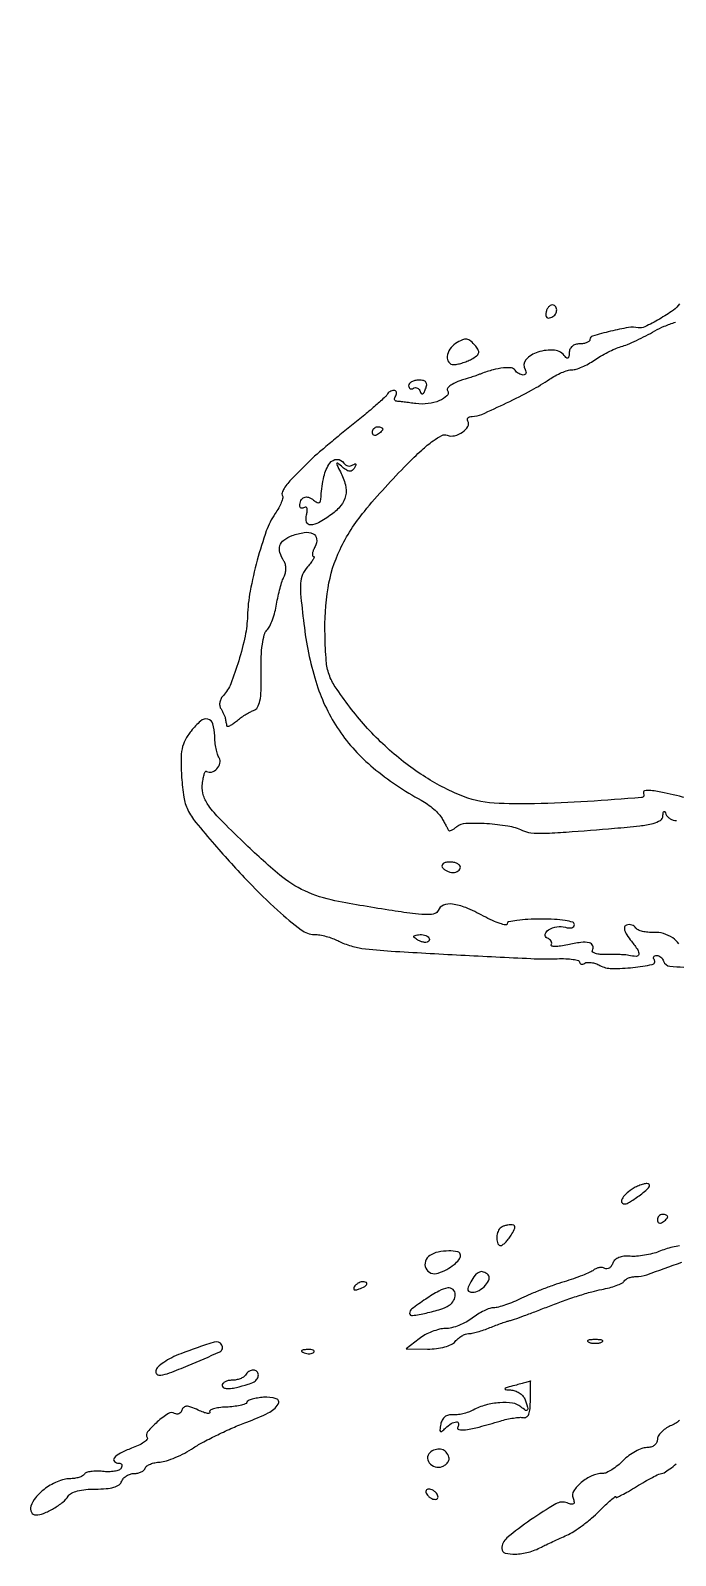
# Model space of a CAD drawing. Extents: x 0 to 4160, y 0 to 3120.
# Drawn here: x 1563 to 1687.5, y 1501.2 to 1795.5 of the extents above; entities that cross this region are included whole.
import ezdxf

# ---------------------------------------------------------------- set-up
doc = ezdxf.new("R2010")
doc.units = 0

msp = doc.modelspace()

# ---------------------------------------------------------------- linework, layer by layer
for points in [[(4159.499279, 606.274193, 0.000001), (4159.667734, 974.478125, 0.000057)], [(757.647081, 3119.740147, 0.000002), (520.492565, 3119.487217, 0.4139)], [(1964.75, 0.149832, 0.000016), (2717.930904, 0.232101, 0.000028), (3351.473438, 0.357111)], [(1688.29969, 1742.75, -0.100332), (1687.08569, 1741.495847, -0.019256), (1684.394816, 1739.796916, -0.016084), (1681.589644, 1738.29167, -0.167477), (1680.311183, 1738.126535, 0.093711), (1678.429305, 1738.157667, 0.016803), (1674.976908, 1737.443667, 0.010159), (1671.492219, 1736.524655, 0.334895), (1671, 1735.872192, -0.212727), (1670.851353, 1735.538618, -0.080461), (1670.4125, 1735.256206, -0.061224), (1669.765721, 1735.063948, -0.041684), (1669, 1735, 0.072179), (1668.173224, 1734.880023, 0.107116), (1667.533783, 1734.529336, 0.116288), (1667.131278, 1733.970519, 0.096277), (1666.984687, 1733.25, -0.034189), (1666.934612, 1732.601816, -0.168834), (1666.767986, 1732.28173, -0.346272), (1666.527562, 1732.260126, -0.095229), (1666.234687, 1732.5424, 0.218243), (1664.136763, 1733.763466, 0.102555), (1660.947578, 1733.420789, 0.132654), (1658.641068, 1731.925397, 0.332888), (1658.472927, 1730.043805, -0.072743), (1658.645704, 1729.644471, -0.148797), (1658.634784, 1729.306618, -0.188581), (1658.446625, 1729.083464, -0.125018), (1658.118034, 1729, -0.078396), (1657.694036, 1729.06689, -0.053368), (1657.24728, 1729.266173, -0.052714), (1656.846314, 1729.559471, -0.070202), (1656.558021, 1729.90612, 0.232713), (1655.826606, 1730.364615, 0.050731), (1654.295205, 1730.366566, 0.041386), (1652.292397, 1729.996264, 0.025091), (1650, 1729.247454, -0.002942), (1649.389057, 1729.017486, -0.003224), (1648.79375, 1728.801747, -0.003013), (1648.282387, 1728.623614, -0.016124), (1648, 1728.53721, 0.017944), (1645.855737, 1727.87257, 0.045507), (1644.372897, 1727.197157, 0.078264), (1643.567214, 1726.55284, 0.335165), (1643.513487, 1725.978177, -0.350328), (1643.393078, 1724.982593, -0.097366), (1641.984947, 1724.055224, -0.066565), (1639.756126, 1723.47344, -0.063138), (1637.411114, 1723.482142, 0.001128), (1636.237245, 1723.632703, 0.001302), (1635.117491, 1723.770797, 0.001164), (1634.1682, 1723.88312, 0.007622), (1633.690983, 1723.9311, -0.158174), (1633.434624, 1724.039097, -0.172051), (1633.301162, 1724.273511, -0.120747), (1633.322699, 1724.612089, -0.062511), (1633.5, 1725, 0.074422), (1633.663978, 1725.382495, 0.151112), (1633.649879, 1725.70625, 0.187673), (1633.464174, 1725.920347, 0.121914), (1633.14235, 1726, 0.070392), (1632.744436, 1725.943701, 0.060586), (1632.355357, 1725.778224, 0.063118), (1632.033287, 1725.533782, 0.09522), (1631.833333, 1725.245018, -0.106073), (1631.494908, 1724.778048, -0.003195), (1629.688542, 1723.174718, -0.006203), (1627.514782, 1721.317145, -0.004231), (1625, 1719.257374, 0.002266), (1622.420268, 1717.161285, 0.002831), (1620.045238, 1715.190989, 0.002289), (1618.069365, 1713.517379, 0.02179), (1617.260386, 1712.762355, -0.002028), (1616.619647, 1712.115133, -0.000649), (1615.662092, 1711.158191, -0.000647), (1614.593104, 1710.09541, -0.000723), (1613.560119, 1709.074038, 0.025893), (1612.655042, 1708.084251, 0.037542), (1611.973125, 1707.116636, 0.041927), (1611.569575, 1706.291875, 0.235413), (1611.612968, 1705.817213, -0.196897), (1611.694749, 1705.325336, -0.035986), (1611.420058, 1704.424609, -0.033882), (1610.921854, 1703.354397, -0.025053), (1610.235166, 1702.243176, 0.066501), (1608.533801, 1698.900505, 0.018424), (1606.783722, 1693.266077, 0.019332), (1605.41046, 1687.284004, 0.039519), (1604.891786, 1682.5, -0.044243), (1604.434775, 1678.626048, -0.02215), (1603.212896, 1673.843758, -0.020149), (1601.673155, 1669.416992, -0.096177), (1600.242655, 1667.16938, 0.068988), (1599.816334, 1666.573224, 0.069877), (1599.570562, 1665.886125, 0.076337), (1599.535957, 1665.21619, 0.116977), (1599.725496, 1664.66938, -0.017903), (1600.020568, 1664.166652, -0.015819), (1600.292077, 1663.623193, -0.016091), (1600.505463, 1663.117796, -0.045627), (1600.609687, 1662.75, 0.000257), (1600.672502, 1662.415192, 0.000166), (1600.745502, 1662.02791, 0.000167), (1600.817064, 1661.64964, 0.000317), (1600.875, 1661.345012, 0.389609), (1601.056566, 1661.210058, 0.080395), (1601.477344, 1661.32393, 0.047461), (1602.069458, 1661.662629, 0.023797), (1602.75, 1662.193013, -0.022127), (1603.53477, 1662.80885, -0.01672), (1604.446597, 1663.416311, -0.016992), (1605.343161, 1663.929965, -0.037138), (1606.068204, 1664.246854, 0.177562), (1606.833042, 1664.877151, 0.084281), (1607.291489, 1666.088093, 0.043083), (1607.512441, 1668.132929, 0.009608), (1607.520552, 1671.648853, -0.013867), (1607.552656, 1674.614961, -0.025257), (1607.768075, 1677.027422, -0.029075), (1608.132489, 1678.846672, -0.130791), (1608.663066, 1679.782146, 0.080356), (1609.187814, 1680.52395, 0.025136), (1609.726252, 1681.779781, 0.024395), (1610.195402, 1683.264787, 0.024708), (1610.515351, 1684.782146, -0.013884), (1610.805415, 1686.322117, -0.013081), (1611.185547, 1687.874789, -0.013166), (1611.594434, 1689.232147, -0.043504), (1611.962859, 1690.089477, 0.069862), (1612.228176, 1690.808866, 0.056796), (1612.310577, 1691.62712, 0.057827), (1612.207185, 1692.426474, 0.080222), (1611.923538, 1693.089477, -0.065329), (1611.161306, 1694.734592, -0.15437), (1611.165197, 1696.070962, -0.157329), (1611.93449, 1697.145508, -0.068618), (1613.491316, 1697.996698, -0.053985), (1615.853736, 1698.613672, -0.147928), (1617.541984, 1698.365187, -0.263523), (1618.239482, 1697.379037, -0.149006), (1617.946502, 1695.900039, 0.026888), (1617.605333, 1695.170879, 0.053449), (1617.431076, 1694.558136, 0.092724), (1617.43706, 1694.149484, 0.3569), (1617.619804, 1694, -0.483175), (1617.742714, 1693.845052, -0.070491), (1617.574183, 1693.410981, -0.038292), (1617.143902, 1692.765049, -0.017847), (1616.495322, 1691.99483, 0.083449), (1615.53832, 1690.498657, 0.087628), (1615.143983, 1688.797105, 0.038966), (1615.210998, 1686.114071, 0.004719), (1615.87292, 1680.24483, 0.047218), (1618.288868, 1669.240006, 0.071374), (1622.57481, 1660.434483, 0.071551), (1629.154637, 1653.204353, 0.047712), (1638.448451, 1646.92438, -0.030311), (1639.654375, 1646.169179, -0.025234), (1640.839687, 1645.229042, -0.025974), (1641.838697, 1644.254604, -0.060678), (1642.448451, 1643.408943, 0.000355), (1642.867644, 1642.649233, 0.000445), (1643.257446, 1641.945455, 0.000356), (1643.585531, 1641.355341, 0.003497), (1643.725834, 1641.107499, 0.331842), (1643.903187, 1641.030866, 0.051092), (1644.288755, 1641.16511, 0.040252), (1644.782246, 1641.446094, 0.02367), (1645.325034, 1641.854791, -0.167235), (1647.069464, 1642.514033, -0.022331), (1651.060105, 1642.455224, -0.026524), (1655.163631, 1641.991928, -0.071486), (1657.953234, 1641.103907, 0.090494), (1659.573448, 1640.654763, 0.028484), (1662.096639, 1640.571535, 0.013038), (1666.390533, 1640.786638, 0.001605), (1675.75, 1641.530749, 0.006456), (1680.590033, 1641.994176, 0.03505), (1683.182893, 1642.461819, 0.076504), (1684.581679, 1643.05523, 0.246738), (1685.078947, 1643.898021, -0.018075), (1685.135678, 1644.56079, -0.230547), (1685.267611, 1644.764505, -0.423057), (1685.436265, 1644.720084, -0.032332), (1685.662281, 1644.25, 0.093567), (1685.968717, 1643.772042, 0.065525), (1686.466077, 1643.367188, 0.063467), (1687.070147, 1643.093361, 0.074848), (1687.690322, 1643, 0.086522)], [(1690, 1647.27487, 0.005077), (1685.329393, 1648.375854, 0.027193), (1682.750383, 1648.810526, 0.085417), (1681.545917, 1648.740806, 0.513049), (1681.343159, 1648.253774, -0.561618), (1680.930635, 1647.441391, -0.003167), (1670.530829, 1646.700078, -0.009866), (1660.306651, 1646.238697, -0.021819), (1652.5, 1646.38132, -0.084944), (1645.793245, 1647.961422, -0.04663), (1638.344213, 1651.973495, -0.042879), (1631.014588, 1657.815663, -0.04051), (1624.635456, 1664.92711, -0.013075), (1621.84022, 1668.809215, -0.066247), (1620.64533, 1671.187406, -0.064884), (1620.102131, 1673.816984, -0.01224), (1619.858249, 1678.725717, -0.04503), (1620.453626, 1687.895821, -0.073027), (1622.762322, 1695.342611, -0.061073), (1627.452048, 1702.684743, -0.022939), (1635.662661, 1711.744226, -0.01112), (1638.525155, 1714.499979, -0.029323), (1640.727507, 1716.30118, -0.039036), (1642.40658, 1717.328027, -0.212423), (1643.445993, 1717.382351, 0.152101), (1644.865744, 1717.290622, 0.091138), (1646.422966, 1717.984436, 0.109616), (1647.440588, 1719.073459, 0.278571), (1647.429973, 1720.113307, -0.136438), (1647.332282, 1720.450024, -0.190833), (1647.443228, 1720.739534, -0.140663), (1647.76319, 1720.93492, -0.067282), (1648.244639, 1721, 0.10487), (1650.103061, 1721.394118, 0.007531), (1654.911035, 1723.616713, 0.011508), (1659.73309, 1726.072776, 0.027579), (1663.15437, 1728.166862, -0.026436), (1664.294804, 1728.868483, -0.024878), (1665.525827, 1729.461516, -0.025705), (1666.668986, 1729.875938, -0.074233), (1667.5, 1730, 0.075629), (1668.330946, 1730.126411, 0.026054), (1669.474173, 1730.548961, 0.025197), (1670.705191, 1731.153538, 0.02664), (1671.84563, 1731.868804, -0.021418), (1673.044388, 1732.638199, -0.015001), (1674.454654, 1733.404564, -0.015168), (1675.852481, 1734.058271, -0.030297), (1677, 1734.472644, 0.027663), (1678.233531, 1734.910752, 0.009854), (1679.944268, 1735.667116, 0.009743), (1681.792905, 1736.572639, 0.01134), (1683.512402, 1737.506752, -0.030718), (1685.339509, 1738.409505, -0.020787), (1687.517517, 1739.219193, -0.020984)], [(1688.13273, 1619.198909, 0.093229), (1686.971034, 1620.350064, 0.075268), (1685.183336, 1621.201891, 0.086046), (1683.305611, 1621.433533, -0.033019), (1682.185112, 1621.45268, -0.038875), (1681.137809, 1621.622565, -0.042646), (1680.299026, 1621.904035, -0.147156), (1679.865654, 1622.269961, 0.096504), (1679.533912, 1622.612233, 0.075486), (1679.068846, 1622.841446, 0.073693), (1678.545307, 1622.925994, 0.083881), (1678.043898, 1622.847966, 0.242508), (1677.688004, 1622.483293, 0.149809), (1677.688018, 1621.870577, 0.07055), (1678.115158, 1620.959248, 0.021842), (1679.000824, 1619.726081, -0.020026), (1680.220776, 1618.040418, -0.194447), (1680.394466, 1617.193681, -0.373005), (1679.911959, 1616.807488, -0.048734), (1678.5, 1617.001361, 0.042287), (1677.919336, 1617.088716, 0.00762), (1676.826974, 1617.142896, 0.00817), (1675.542198, 1617.165998, 0.007311), (1674.208847, 1617.148686, -0.025588), (1672.984654, 1617.177533, -0.053479), (1672.048225, 1617.349465, -0.100491), (1671.530642, 1617.624706, -0.375066), (1671.475159, 1617.959806, 0.238127), (1671.550927, 1618.838376, 0.246208), (1670.889293, 1619.403014, 0.086772), (1669.23768, 1619.486558, 0.024819), (1666.701852, 1619.045525, -0.016899), (1665.320126, 1618.782613, -0.036691), (1664.244013, 1618.69538, -0.068711), (1663.609108, 1618.778171, -0.500908), (1663.513282, 1619.021491, 0.14968), (1663.60441, 1619.369051, 0.120829), (1663.49681, 1619.741522, 0.097629), (1663.199156, 1620.083399, 0.068768), (1662.756231, 1620.338459, -0.360609), (1662.365492, 1621.064968, -0.212333), (1662.971737, 1621.919225, -0.093143), (1664.626169, 1622.522025, -0.116861), (1666.25, 1622.409784, 0.054941), (1666.919975, 1622.279609, 0.093383), (1667.485938, 1622.338734, 0.134479), (1667.858611, 1622.571174, 0.188633), (1668, 1622.932612, 0.332747), (1667.664364, 1623.381113, 0.030796), (1666.227592, 1623.708947, 0.027693), (1664.17265, 1623.930475, 0.013005), (1661.5, 1624, 0.013306), (1659.008033, 1623.93367, 0.021879), (1656.909375, 1623.729513, 0.017614), (1655.293453, 1623.44222, 0.353631), (1655, 1623.079192, -0.470975), (1654.736154, 1622.861218, -0.032116), (1653.662581, 1623.139983, -0.027751), (1652.194052, 1623.715914, -0.014864), (1650.447085, 1624.579192, 0.023653), (1647.007617, 1626.204276, 0.0673), (1644.45197, 1626.883299, 0.121673), (1642.714147, 1626.679291, 0.214548), (1641.70745, 1625.68001, -0.229129), (1641.05179, 1625.064397, -0.074416), (1639.702317, 1624.85372, -0.033469), (1637.334073, 1624.997419, -0.005682), (1632.850461, 1625.624131, -0.010958), (1621.778842, 1627.549239, -0.059271), (1615.98225, 1629.421881, -0.067526), (1611.128779, 1632.503625, -0.016673), (1604.10739, 1638.83691, -0.006321), (1599.563423, 1643.331215, -0.037905), (1597.415524, 1645.868507, -0.076811), (1596.422991, 1647.806184, -0.099353), (1596.18041, 1649.784592, -0.018879), (1596.312396, 1650.939362, -0.035929), (1596.519402, 1651.85058, -0.050093), (1596.761958, 1652.431859, -0.431352), (1597.005182, 1652.496798, 0.219977), (1597.977477, 1652.379048, 0.126726), (1598.993379, 1653.022561, 0.123373), (1599.589315, 1654.091622, 0.207036), (1599.442901, 1655.092388, -0.06549), (1599.125181, 1655.798569, -0.022336), (1598.849456, 1656.890578, -0.021766), (1598.649407, 1658.137064, -0.023431), (1598.564786, 1659.365893, 0.06197), (1598.222514, 1661.698675, 0.282041), (1597.262582, 1662.595694, 0.233236), (1595.853337, 1662.226009, 0.047057), (1594.01269, 1660.296855, 0.045495), (1592.881508, 1658.558771, 0.071507), (1592.282925, 1656.883951, 0.05188), (1592.075597, 1654.749143, 0.01403), (1592.194353, 1651.348843, 0.022923), (1592.612442, 1647.521533, 0.075205), (1593.373568, 1645.101974, 0.056611), (1594.924769, 1642.671188, 0.009165), (1598.541099, 1638.372734, 0.010325), (1605.106013, 1631.159891, 0.019757), (1610.714569, 1625.697108, 0.019878), (1615.281945, 1621.904606, 0.161588), (1617.815741, 1621.028739, -0.039064), (1618.860116, 1620.933966, -0.022757), (1620.090082, 1620.666541, -0.022656), (1621.30504, 1620.284173, -0.035312), (1622.306284, 1619.836082, 0.028953), (1623.320619, 1619.366573, 0.017064), (1624.57939, 1618.919183, 0.017039), (1625.87169, 1618.556942, 0.02781), (1626.990542, 1618.349164, 0.017066), (1632.607996, 1617.820238, 0.001711), (1646.060254, 1617.061669, 0.001558), (1659.605151, 1616.386693, 0.020098), (1664.668209, 1616.353866, -0.017552), (1666.329452, 1616.351551, -0.028839), (1667.72858, 1616.219424, -0.028763), (1668.766079, 1615.99902, -0.338372), (1669.000933, 1615.690983, 0.153337), (1669.081286, 1615.434095, 0.191807), (1669.287953, 1615.29741, 0.129806), (1669.6042, 1615.314139, 0.060713), (1669.979333, 1615.487227, -0.126826), (1670.492052, 1615.646544, -0.049088), (1671.240825, 1615.609725, -0.044541), (1672.083911, 1615.406753, -0.041554), (1672.898539, 1615.0543, 0.121239), (1675.219616, 1614.461393, 0.027747), (1679.295584, 1614.651813, 0.026063), (1683.031704, 1615.232834, 0.519968), (1683.417946, 1616.132766, -0.089351), (1683.28749, 1616.463851, -0.168149), (1683.326017, 1616.74525, -0.177129), (1683.527119, 1616.932945, -0.100412), (1683.85765, 1617, -0.105094), (1684.259078, 1616.914682, -0.07032), (1684.658498, 1616.664685, -0.066254), (1684.995395, 1616.294849, -0.071311), (1685.213833, 1615.858502, 0.299249), (1686.41044, 1614.915324, 0.014224), (1691.76456, 1614.606972, 0.014542)], [(1688.278641, 1560.963078, 0.016167), (1686.945078, 1560.683974, 0.015916), (1685.552809, 1560.297942, 0.021087), (1684.3151, 1559.853882, -0.033544), (1683.036694, 1559.430832, -0.021999), (1681.518427, 1559.10957, -0.022145), (1680.005162, 1558.926717, -0.039109), (1678.747631, 1558.929497, 0.044332), (1677.551147, 1558.919663, 0.071441), (1676.562734, 1558.678343, 0.088266), (1675.832986, 1558.222677, 0.118078), (1675.392847, 1557.581359, -0.063976), (1675.09263, 1557.024138, -0.094817), (1674.691553, 1556.643114, -0.122068), (1674.256377, 1556.495143, -0.160969), (1673.85141, 1556.591833, 0.110992), (1673.402832, 1556.746735, 0.065608), (1672.833908, 1556.735576, 0.060642), (1672.237407, 1556.56935, 0.062905), (1671.706195, 1556.266217, -0.056105), (1670.971936, 1555.833921, -0.010527), (1669.532445, 1555.227074, -0.011144), (1667.811261, 1554.587803, -0.009994), (1666, 1554.000912, 0.011557), (1664.006983, 1553.34824, 0.00749), (1661.732015, 1552.506021, 0.007531), (1659.533577, 1551.616171, 0.01414), (1657.789838, 1550.820785, -0.015635), (1656.249675, 1550.123813, -0.016304), (1654.690104, 1549.534856, -0.016194), (1653.313126, 1549.114793, -0.066023), (1652.447567, 1549, 0.083755), (1651.647221, 1548.864987, 0.02814), (1650.548005, 1548.4125, 0.027086), (1649.366194, 1547.765449, 0.027865), (1648.272871, 1547, -0.042079), (1647.107732, 1546.232621, -0.03117), (1645.70897, 1545.580968, -0.031814), (1644.300378, 1545.129675, -0.059556), (1643.115141, 1544.977764, 0.058461), (1641.932814, 1544.828848, 0.031726), (1640.533823, 1544.387624, 0.03114), (1639.148761, 1543.750387, 0.04261), (1638, 1543), (1635.5, 1541.044472), (1639.627555, 1541.022236, 0.029376), (1641.388346, 1541.116259, 0.039106), (1642.961301, 1541.419184, 0.044965), (1644.219462, 1541.890311, 0.107893), (1645, 1542.5, -0.046102), (1645.573321, 1543.073935, -0.040854), (1646.264737, 1543.559375, -0.04308), (1646.96487, 1543.892722, -0.089804), (1647.557345, 1544, 0.05368), (1648.245445, 1544.074088, 0.014509), (1649.311202, 1544.338887, 0.014515), (1650.510851, 1544.712051, 0.014584), (1651.6849, 1545.153656, -0.006349), (1652.848596, 1545.61338, -0.006455), (1654.017223, 1546.040793, -0.006299), (1655.042419, 1546.386366, -0.026324), (1655.671604, 1546.553667, 0.033837), (1656.419238, 1546.764529, 0.002678), (1658.358016, 1547.467635, 0.003625), (1660.662365, 1548.336337, 0.002769), (1663.171604, 1549.319105, -0.009485), (1665.870251, 1550.334466, -0.008142), (1668.745841, 1551.30215, -0.008224), (1671.38609, 1552.095451, -0.023228), (1673.261045, 1552.532458, 0.018653), (1674.741266, 1552.863218, 0.023627), (1676.07825, 1553.283234, 0.022698), (1677.139541, 1553.728223, 0.1447), (1677.570062, 1554.113363, -0.109703), (1677.901494, 1554.453724, -0.050373), (1678.453794, 1554.740902, -0.046523), (1679.121534, 1554.937153, -0.047574), (1679.809017, 1555.004603, 0.083422), (1681.954817, 1555.371136, 0.00413), (1688.723623, 1557.795261, 0.007407)], [(1688.265625, 1527.233025, -0.034577), (1687.457269, 1526.679567, -0.025934), (1686.5, 1526.181954, 0.046624), (1685.543632, 1525.633475, 0.050694), (1684.734375, 1524.930559, 0.056806), (1684.179578, 1524.186674, 0.1326), (1684, 1523.521439, -0.12793), (1683.845674, 1522.928144, -0.105972), (1683.413895, 1522.435954, -0.091126), (1682.754597, 1522.111126, -0.069117), (1681.954545, 1522, 0.089964), (1680.994212, 1521.825799, 0.036004), (1679.775568, 1521.265625, 0.034164), (1678.516688, 1520.456687, 0.036504), (1677.409091, 1519.5, -0.027087), (1676.342564, 1518.543166, -0.029339), (1675.205858, 1517.734375, -0.030628), (1674.158553, 1517.164243, -0.109758), (1673.419362, 1517, 0.10668), (1671.382368, 1516.560385, 0.067802), (1669.319274, 1515.265471, 0.074763), (1667.880746, 1513.643871, 0.240165), (1667.733954, 1512.250921, -0.039438), (1667.958027, 1511.493332, -0.277472), (1667.83762, 1511.14475, -0.23907), (1667.450516, 1511.055111, -0.031167), (1666.617546, 1511.31652, 0.227122), (1664.386695, 1511.137087, 0.02053), (1659.53913, 1508.043736, 0.020633), (1654.962468, 1504.562394, 0.22342), (1654, 1502.515964, 0.336674), (1654.652456, 1501.656824, 0.07722), (1656.58223, 1501.428741, 0.058042), (1659.132625, 1501.820569, 0.052336), (1661.620779, 1502.794155, -0.006626), (1662.549707, 1503.259376, -0.002674), (1663.829229, 1503.870682, -0.002645), (1665.213784, 1504.514167, -0.003353), (1666.5, 1505.093287, 0.037932), (1667.879925, 1505.8332, 0.01711), (1669.573438, 1506.99735, 0.016826), (1671.286107, 1508.354495, 0.022035), (1672.75, 1509.712278, -0.007347), (1673.997244, 1510.939185, -0.01383), (1675.045312, 1511.886267, -0.010852), (1675.864248, 1512.555941, -0.625055), (1676, 1512.489775, 0.542952), (1676.159328, 1512.386305, 0.011578), (1677.169163, 1512.864212, 0.015787), (1678.45312, 1513.560231, 0.008694), (1679.980128, 1514.487455, -0.008815), (1681.565822, 1515.449792, -0.011827), (1683.037774, 1516.26194, -0.009055), (1684.285072, 1516.883681, -0.111538), (1684.80002, 1517, 0.143522), (1685.291445, 1517.144027, 0.012515), (1686.380166, 1517.88125, 0.015632), (1687.651729, 1518.850937, 0.011513)]]:
    msp.add_lwpolyline(points, format="xyb")
for points in [[(1662.63617, 1741.494256, 0.052397), (1662.482868, 1740.921921, 0.094863), (1662.4984, 1740.438938, 0.143728), (1662.674188, 1740.122304, 0.197116), (1662.972368, 1740, 0.148325), (1663.838067, 1740.262587, 0.13568), (1664.448285, 1740.969556, 0.160177), (1664.552555, 1741.801327, 0.209036), (1664.121097, 1742.425158, 0.157716), (1663.728896, 1742.521435, 0.122565), (1663.308894, 1742.38409, 0.09613), (1662.923314, 1742.023704, 0.065363)], [(1645.070374, 1735.064655, 0.105269), (1643.950727, 1733.970291, 0.121854), (1643.448192, 1732.569897, 0.183381), (1643.742295, 1731.46746, 0.24137), (1644.654225, 1731, 0.052456), (1645.36102, 1731.074356, 0.022232), (1646.284693, 1731.314236, 0.021703), (1647.256697, 1731.660197, 0.026519), (1648.130308, 1732.069739, 0.034304), (1649.104328, 1732.680371, 0.158368), (1649.490248, 1733.211776, 0.196919), (1649.446331, 1733.797178, 0.057308), (1648.942122, 1734.569739, 0.038581), (1647.986192, 1735.555872, 0.150288), (1647.221148, 1735.902562, 0.141167), (1646.364931, 1735.770228, 0.032609)], [(1636, 1726.940983, 0.096615), (1636.070312, 1726.580506, 0.174358), (1636.268661, 1726.359094, 0.171257), (1636.565579, 1726.312451, 0.092807), (1636.91459, 1726.447214, -0.123301), (1637.294376, 1726.56812, -0.129621), (1637.678574, 1726.492254, -0.115352), (1638.008259, 1726.224312, -0.084427), (1638.231069, 1725.806792, 0.093214), (1638.44457, 1725.422982, 0.34123), (1638.698865, 1725.366228, 0.16266), (1638.982916, 1725.636526, 0.030334), (1639.285095, 1726.300562, 0.060022), (1639.486895, 1727.10255, 0.198992), (1639.346596, 1727.617, 0.181091), (1638.86933, 1727.911853, 0.048815), (1637.968615, 1728, 0.051826), (1637.21539, 1727.921716, 0.071729), (1636.578281, 1727.688914, 0.09173), (1636.150148, 1727.345175, 0.179737)], [(1631, 1718.559017, -0.151918), (1630.934461, 1718.34829, -0.038439), (1630.70625, 1718.066025, -0.035638), (1630.382774, 1717.768994, -0.029505), (1630, 1717.5, -0.082592), (1629.6179, 1717.343488, -0.161196), (1629.29375, 1717.3746, -0.182303), (1629.078288, 1717.586039, -0.108972), (1629, 1717.940983, -0.093332), (1629.076123, 1718.345238, -0.09642), (1629.29375, 1718.688914, -0.099167), (1629.618444, 1718.918938, -0.105053), (1630, 1719, -0.042167), (1630.382849, 1718.967655, -0.061769), (1630.70625, 1718.870461, -0.081139), (1630.92554, 1718.727648, -0.210953)], [(1623.510081, 1711.983688, 0.105964), (1623.832848, 1711.647286, 0.09932), (1624.272527, 1711.462971, 0.096172), (1624.761469, 1711.459449, 0.092519), (1625.223607, 1711.638197, -0.03679), (1625.639687, 1711.854827, -0.366819), (1625.813776, 1711.801607, -0.260828), (1625.827059, 1711.582957, -0.025996), (1625.565481, 1711.10595, -0.080137), (1625.120648, 1710.592075, -0.186759), (1624.646579, 1710.430703, -0.130636), (1624.065005, 1710.611223, -0.032215), (1623.247253, 1711.201442, 0.006975), (1622.305458, 1711.956265, 0.482452), (1622.132899, 1711.914524, 0.231141), (1622.138139, 1711.650729, 0.003839), (1622.83628, 1710.315741, -0.060958), (1623.792618, 1707.833596, -0.113987), (1623.833303, 1705.692405, -0.11815), (1622.935744, 1703.801616, -0.068509), (1621.09563, 1702.068094, -0.025985), (1618.635042, 1700.501962, -0.125903), (1617.049699, 1700.072799, -0.340003), (1616.302399, 1700.631058, -0.133151), (1616.29011, 1702.00138, 0.033809), (1616.429487, 1702.733252, 0.095442), (1616.393387, 1703.250238, 0.238295), (1616.19888, 1703.46851, 0.236417), (1615.906741, 1703.442363, -0.075231), (1615.559952, 1703.294353, -0.152198), (1615.266355, 1703.308711, -0.187207), (1615.072093, 1703.47946, -0.120477), (1615, 1703.774316, -0.10742), (1615.219489, 1704.78417, -0.190278), (1615.824424, 1705.366894, -0.17856), (1616.697026, 1705.399408, -0.094422), (1617.657991, 1704.868879, 0.040335), (1618.337406, 1704.391899, 0.258393), (1618.742711, 1704.381462, 0.22855), (1619.000512, 1704.726679, 0.032644), (1619.11535, 1705.627555, -0.040824), (1619.659117, 1709.400748, -0.09534), (1620.804259, 1712.001023, -0.24616), (1622.181999, 1712.723785, -0.260043)], [(1642.5, 1634, 0.08825), (1642.842344, 1633.617164, 0.053305), (1643.359775, 1633.29375, 0.051278), (1643.961978, 1633.074167, 0.061875), (1644.559017, 1633, 0.067639), (1645.109818, 1633.074854, 0.08433), (1645.576711, 1633.29375, 0.09965), (1645.888931, 1633.61866, 0.142666), (1646, 1634, 0.195654), (1645.844577, 1634.381985, 0.086673), (1645.395164, 1634.70625, 0.066561), (1644.729059, 1634.926392, 0.0466), (1643.940983, 1635, 0.047867), (1643.195401, 1634.928459, 0.104212), (1642.66835, 1634.70625, 0.181468), (1642.441401, 1634.378123, 0.202618)], [(1640, 1620.031385, -0.184534), (1639.877514, 1619.710807, -0.147206), (1639.559375, 1619.516384, -0.100118), (1639.074366, 1619.488865, -0.055937), (1638.5, 1619.638374, -0.02136), (1637.925442, 1619.887494, -0.030395), (1637.440625, 1620.160341, -0.030693), (1637.087111, 1620.420671, -0.222225), (1637, 1620.606989, -0.289661), (1637.096084, 1620.758929, -0.046727), (1637.440625, 1620.884553, -0.039339), (1637.925176, 1620.971531, -0.024748), (1638.5, 1621, -0.062722), (1639.073532, 1620.92777, -0.08088), (1639.559375, 1620.715469, -0.098158), (1639.884506, 1620.400789, -0.152681)], [(1678.75, 1571.607954, 0.034596), (1677.631256, 1570.629766, 0.103907), (1677.081375, 1569.783272, 0.289458), (1677.185362, 1569.255373, 0.213777), (1677.75, 1569.022236, 0.115322), (1678.176775, 1569.135433, 0.014446), (1679.014062, 1569.612376, 0.016375), (1679.987817, 1570.249549, 0.012908), (1681, 1571, 0.017518), (1682.034216, 1571.869047, 0.090807), (1682.487424, 1572.458076, 0.347176), (1682.422089, 1572.791292, 0.18074), (1682, 1572.945961, 0.066018), (1681.300663, 1572.848676, 0.030129), (1680.426563, 1572.548975, 0.029187), (1679.530135, 1572.117162, 0.035526)], [(1684, 1565.940983, 0.108972), (1684.078288, 1565.586039, 0.182303), (1684.29375, 1565.3746, 0.161196), (1684.6179, 1565.343488, 0.082592), (1685, 1565.5, 0.029505), (1685.382774, 1565.768994, 0.035638), (1685.70625, 1566.066025, 0.038439), (1685.934461, 1566.34829, 0.151918), (1686, 1566.559017, 0.210953), (1685.92554, 1566.727648, 0.081139), (1685.70625, 1566.870461, 0.061769), (1685.382849, 1566.967655, 0.042167), (1685, 1567, 0.105053), (1684.618444, 1566.918938, 0.099167), (1684.29375, 1566.688914, 0.09642), (1684.076123, 1566.345238, 0.093332)], [(1653.666667, 1564.333333, 0.127063), (1653.167245, 1563.486066, 0.077073), (1653.020152, 1562.324968, 0.093453), (1653.23242, 1561.349164, 0.301202), (1653.759453, 1561, 0.163755), (1654.131738, 1561.125287, 0.033519), (1654.662717, 1561.5875, 0.03201), (1655.234038, 1562.234299, 0.025323), (1655.767927, 1563, 0.016188), (1656.389107, 1564.070285, 0.135791), (1656.511841, 1564.610081, 0.311005), (1656.290833, 1564.901162, 0.079755), (1655.675141, 1565, 0.043592), (1655.112486, 1564.950852, 0.036573), (1654.531656, 1564.804167, 0.038083), (1654.018156, 1564.589109, 0.078323)], [(1640.104283, 1559.085612, 0.174211), (1639.234466, 1557.96802, 0.191441), (1639.319031, 1556.603572, 0.194661), (1640.312703, 1555.685119, 0.177974), (1641.712146, 1555.672093, 0.036223), (1643.372305, 1556.404267, 0.047488), (1644.755518, 1557.31582, 0.055777), (1645.703242, 1558.270445, 0.16917), (1646, 1559.122445, 0.351823), (1645.476875, 1559.77387, 0.056021), (1643.730688, 1559.959095, 0.051712), (1641.68858, 1559.734422, 0.088117)], [(1625.507079, 1553.011454, 0.1144), (1625.393111, 1552.674071, 0.32948), (1625.512472, 1552.474315, 0.155351), (1625.868281, 1552.443138, 0.036408), (1626.448062, 1552.618443, 0.029964), (1627.51997, 1553.105273, 0.168622), (1627.942608, 1553.558518, 0.444011), (1627.798253, 1553.882327, 0.079093), (1627.059017, 1554, 0.088797), (1626.65395, 1553.927491, 0.053277), (1626.21498, 1553.709615, 0.051183), (1625.810572, 1553.389589, 0.061454)], [(1648, 1554, 0.022314), (1647.510015, 1552.97725, 0.143906), (1647.444267, 1552.414509, 0.27463), (1647.707565, 1552.105432, 0.082478), (1648.342372, 1552, 0.132142), (1649.607708, 1552.340351, 0.079339), (1650.821267, 1553.329501, 0.095181), (1651.513958, 1554.488264, 0.291455), (1651.324657, 1555.342009, 0.108317), (1650.474061, 1555.886741, 0.186484), (1649.644309, 1555.874361, 0.130599), (1648.824434, 1555.25961, 0.044102)], [(1639.28852, 1550.655606, 0.011668), (1636.607845, 1548.764092, 0.246794), (1636.197724, 1547.913039, 0.447265), (1636.720057, 1547.47772, 0.018866), (1639.382053, 1547.973399, 0.017926), (1642.181955, 1548.711262, 0.068744), (1643.815723, 1549.462113, 0.121254), (1644.68466, 1550.37379, 0.130755), (1645, 1551.559017, 0.214145), (1644.569664, 1552.517716, 0.224626), (1643.58007, 1552.807688, 0.086827), (1641.844737, 1552.213111, 0.021962)], [(1592.008059, 1540.117976, 0.027457), (1590.265364, 1539.356162, 0.034056), (1588.743162, 1538.453816, 0.036324), (1587.611383, 1537.54642, 0.15936), (1587.201346, 1536.80699, 0.271293), (1587.429194, 1536.16201, 0.219738), (1588.148784, 1535.9638, 0.049985), (1589.81673, 1536.414133, 0.005779), (1593.428016, 1537.836254, 0.011946), (1599.563975, 1540.507493, 0.450469), (1599.948708, 1541.797607, 0.344057), (1598.438309, 1542.35132, 0.011465)], [(1670.75, 1542.337719, 0.057986), (1671.320008, 1542.181385, 0.037979), (1672, 1542.12966, 0.037979), (1672.679992, 1542.181385, 0.057986), (1673.25, 1542.337719, 0.174857), (1673.459382, 1542.525001, 0.447206), (1673.398438, 1542.693942, 0.078554), (1672.89144, 1542.810911, 0.017491), (1672, 1542.842105, 0.017491), (1671.10856, 1542.810911, 0.078554), (1670.601562, 1542.693942, 0.447206), (1670.540618, 1542.525001, 0.174857)], [(1615.8125, 1540.316886, 0.051402), (1616.359369, 1540.160852, 0.05415), (1616.916927, 1540.123424, 0.060344), (1617.402231, 1540.202593, 0.126455), (1617.729167, 1540.395833, 0.296942), (1617.77538, 1540.614691, 0.208169), (1617.592839, 1540.799335, 0.077125), (1617.112848, 1540.910055, 0.028489), (1616.416667, 1540.921053, 0.018894), (1615.670344, 1540.862007, 0.168741), (1615.37858, 1540.720685, 0.470617), (1615.395823, 1540.538436, 0.054073)], [(1604.5, 1536, -0.111412), (1604.123976, 1535.616444, -0.050262), (1603.49335, 1535.29375, -0.046318), (1602.729296, 1535.074077, -0.046881), (1601.940983, 1535, 0.050529), (1601.198269, 1534.92475, 0.070495), (1600.570164, 1534.700653, 0.090612), (1600.147728, 1534.369953, 0.183487), (1600, 1533.980948, 0.263953), (1600.203765, 1533.621853, 0.102289), (1600.763391, 1533.427249, 0.062114), (1601.637458, 1533.421372, 0.029327), (1602.75, 1533.619206, 0.011558), (1605.002242, 1534.212894, 0.060144), (1606.183019, 1534.713504, 0.124209), (1606.781259, 1535.291616, 0.139738), (1607, 1536.059017, 0.206359), (1606.718419, 1536.712223, 0.197611), (1606.043219, 1536.971464, 0.140287), (1605.184499, 1536.703612, 0.109462)], [(1656.5, 1534, 0.005618), (1654.997052, 1533.599531, 0.132762), (1654.622886, 1533.377466, 0.617462), (1654.682182, 1533.207205, 0.018551), (1655.643011, 1533.118315, -0.065744), (1656.507678, 1532.9552, -0.059057), (1657.334816, 1532.570105, -0.062475), (1658.002144, 1532.03212, -0.100614), (1658.393011, 1531.418213, -0.01174), (1658.959492, 1529.831593, -0.19652), (1658.921949, 1529.285526, -0.450035), (1658.579628, 1529.191414, -0.028821), (1657.639304, 1529.884388, 0.140348), (1656.055555, 1530.579995, 0.050834), (1653.577678, 1530.662773, 0.048229), (1650.856098, 1530.210798, 0.058824), (1648.458442, 1529.257409, -0.038665), (1647.536294, 1528.847056, -0.02765), (1646.452554, 1528.528241, -0.028086), (1645.379411, 1528.338872, -0.052219), (1644.496756, 1528.326371, 0.083744), (1643.668102, 1528.262507, 0.106889), (1642.982383, 1527.92534, 0.103563), (1642.482318, 1527.324914, 0.074564), (1642.19125, 1526.5, 0.013903), (1642.017797, 1525.442349, 0.259912), (1642.136737, 1525.139138, 0.357662), (1642.414694, 1525.13874, 0.02035), (1643.102935, 1525.75, -0.050214), (1644.221017, 1526.629594, -0.120066), (1645.214097, 1526.966695, -0.391714), (1645.612447, 1526.658535, -0.181777), (1645.475228, 1525.959918, 0.529989), (1645.696335, 1525.466291, 0.079487), (1647.005711, 1525.444908, 0.029949), (1649.593081, 1525.975301, 0.008021), (1653.633093, 1527.128781, -0.018414), (1654.932872, 1527.470842, -0.018712), (1656.247368, 1527.714239, -0.018862), (1657.402934, 1527.839469, -0.069755), (1658.133093, 1527.788969, 0.203691), (1658.743278, 1527.908567, 0.15093), (1659.178132, 1528.450994, 0.073541), (1659.42877, 1529.524581, 0.020636), (1659.5, 1531.249706), (1659.5, 1533.863267), (1659.5, 1534.881391, -0.331304), (1659.455942, 1534.822197, -0.001337), (1658.61875, 1534.573799, -0.005686), (1657.650235, 1534.301177, -0.003461)], [(1604.7451, 1530.72868, -0.232362), (1604.439211, 1530.420054, -0.026842), (1603.474291, 1530.143045, -0.027874), (1602.220407, 1529.927607, -0.019214), (1600.783083, 1529.818161, 0.022155), (1599.399167, 1529.704593, 0.043685), (1598.321831, 1529.471025, 0.07066), (1597.677658, 1529.166267, 0.405626), (1597.603896, 1528.831893, -0.469454), (1597.537598, 1528.634648, -0.137652), (1597.170431, 1528.599613, -0.045113), (1596.409763, 1528.809002, -0.017188), (1595.39312, 1529.230652, 0.017222), (1593.961794, 1529.824175, 0.089794), (1593.124916, 1529.976063, 0.186089), (1592.597224, 1529.772884, 0.129095), (1592.244003, 1529.232009, -0.088948), (1592.010369, 1528.80351, -0.118093), (1591.660628, 1528.532583, -0.128574), (1591.249549, 1528.46276, -0.117049), (1590.840562, 1528.598538, 0.289463), (1589.637225, 1528.586564, 0.037452), (1587.490298, 1526.960063, 0.037613), (1585.627133, 1525.047798, 0.323301), (1585.54636, 1523.924987, -0.344675), (1585.503632, 1523.539078, -0.050224), (1584.856004, 1522.997655, -0.039421), (1583.828611, 1522.413292, -0.022847), (1582.51554, 1521.869459, 0.031796), (1580.399273, 1520.948288, 0.097472), (1579.177504, 1519.983422, 0.400347), (1579.21223, 1519.336058, 0.191178), (1580.059017, 1519, -0.105345), (1580.415569, 1518.924035, -0.180283), (1580.629872, 1518.713485, -0.164124), (1580.665492, 1518.397189, -0.085299), (1580.515221, 1518.024629, -0.167572), (1580.083595, 1517.671887, -0.044836), (1579.215057, 1517.437585, -0.040238), (1578.119397, 1517.334896, -0.032243), (1576.935633, 1517.395851, 0.028832), (1575.756493, 1517.464628, 0.037208), (1574.675116, 1517.384712, 0.040737), (1573.821605, 1517.185246, 0.178411), (1573.420411, 1516.871223, -0.137566), (1573.055918, 1516.535855, -0.043324), (1572.36271, 1516.255922, -0.039545), (1571.498076, 1516.064247, -0.03479), (1570.575842, 1516, 0.067988), (1569.504319, 1515.853623, 0.031421), (1568.173152, 1515.39118, 0.030402), (1566.812996, 1514.720745, 0.03696), (1565.634859, 1513.92742, 0.054452), (1564.009891, 1512.334903, 0.094882), (1563.112486, 1510.682369, 0.197845), (1563.208051, 1509.524557, 0.281555), (1564.065741, 1509, 0.098966), (1565.528885, 1509.292469, 0.033671), (1567.478675, 1510.2631, 0.033815), (1569.288344, 1511.492722, 0.093494), (1570.29969, 1512.645985, -0.15134), (1570.913604, 1513.203076, -0.046418), (1572.105908, 1513.629861, -0.038603), (1573.694491, 1513.908774, -0.024163), (1575.581075, 1514, 0.021056), (1577.626628, 1514.086181, 0.051075), (1579.11025, 1514.365782, 0.075471), (1580.106153, 1514.833409, 0.154906), (1580.638374, 1515.5, -0.094308), (1580.993518, 1516.073489, -0.066824), (1581.576487, 1516.559375, -0.064725), (1582.288822, 1516.887877, -0.075852), (1583.023655, 1517, 0.053905), (1583.741648, 1517.077632, 0.058911), (1584.404008, 1517.306802, 0.066721), (1584.915164, 1517.644646, 0.133732), (1585.181478, 1518.044433, -0.161698), (1585.488712, 1518.455044, -0.053574), (1586.157379, 1518.820999, -0.046764), (1587.038077, 1519.093677, -0.038397), (1588.014811, 1519.221412, 0.064887), (1589.241438, 1519.448268, 0.022014), (1590.944976, 1520.082665, 0.021466), (1592.786145, 1520.957195, 0.023088), (1594.5, 1521.967209, -0.022307), (1596.472958, 1523.134073, -0.009998), (1599.160938, 1524.497753, -0.009874), (1602.064383, 1525.828449, -0.013231), (1604.75, 1526.912155, 0.025802), (1608.920184, 1528.718062, 0.129417), (1610.820427, 1530.376874, 0.505203), (1610.446999, 1531.43296, 0.091547), (1608.002207, 1531.709743, 0.023359), (1606.835175, 1531.573093, 0.032334), (1605.808842, 1531.335037, 0.03367), (1605.026561, 1531.040693, 0.207733)], [(1640.302786, 1521.207351, 0.217456), (1639.665722, 1520.228269, 0.202978), (1639.964789, 1519.066287, 0.162195), (1641.104514, 1518.291931, 0.16179), (1642.482233, 1518.354809, 0.067131), (1643.096346, 1518.690674, 0.081089), (1643.555392, 1519.159892, 0.09474), (1643.792517, 1519.685644, 0.140039), (1643.770658, 1520.188026, 0.103429), (1643.228531, 1521.117813, 0.138606), (1642.406422, 1521.634769, 0.129404), (1641.390454, 1521.663737, 0.084407)], [(1639.5, 1513, 0.064269), (1639.810561, 1512.617474, 0.051777), (1640.230237, 1512.29375, 0.053414), (1640.689814, 1512.073533, 0.085235), (1641.118034, 1512, 0.117858), (1641.449529, 1512.079239, 0.186277), (1641.642737, 1512.29375, 0.154201), (1641.661825, 1512.617617, 0.076764), (1641.5, 1513, 0.064269), (1641.189439, 1513.382526, 0.051777), (1640.769763, 1513.70625, 0.053414), (1640.310186, 1513.926467, 0.085235), (1639.881966, 1514, 0.117858), (1639.550471, 1513.920761, 0.186277), (1639.357263, 1513.70625, 0.154201), (1639.338175, 1513.382383, 0.076764)]]:
    msp.add_lwpolyline(points, format="xyb", close=True)

doc.saveas('drawing.dxf')
